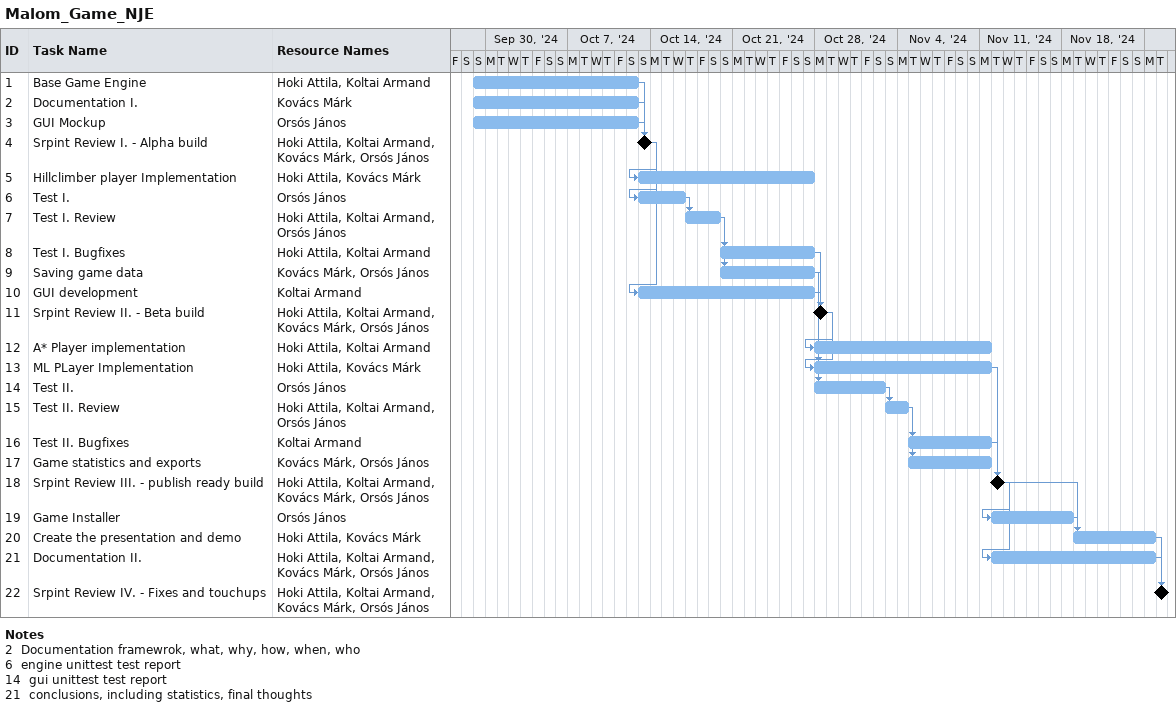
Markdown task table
Malom_Game_NJE

| ID | Task | Start | Finish | Predecessors | Resources |
|---|---|---|---|---|---|
| 1 | Base Game Engine | 2024-09-29 | 2024-10-12 |  | Hoki Attila, Koltai Armand |
| 2 | Documentation I. | 2024-09-29 | 2024-10-12 |  | Kovács Márk |
| 3 | GUI Mockup | 2024-09-29 | 2024-10-12 |  | Orsós János |
| 4 | Srpint Review I. - Alpha build (milestone) | 2024-10-13 | 2024-10-13 | 1, 2, 3 | Hoki Attila, Koltai Armand, Kovács Márk, Orsós János |
| 5 | Hillclimber player Implementation | 2024-10-13 | 2024-10-27 | 4 | Hoki Attila, Kovács Márk |
| 6 | Test I. | 2024-10-13 | 2024-10-16 | 4 | Orsós János |
| 7 | Test I. Review | 2024-10-17 | 2024-10-19 | 6 | Hoki Attila, Koltai Armand, Orsós János |
| 8 | Test I. Bugfixes | 2024-10-20 | 2024-10-27 | 7 | Hoki Attila, Koltai Armand |
| 9 | Saving game data | 2024-10-20 | 2024-10-27 | 7 | Kovács Márk, Orsós János |
| 10 | GUI development | 2024-10-13 | 2024-10-27 | 4 | Koltai Armand |
| 11 | Srpint Review II. - Beta build (milestone) | 2024-10-28 | 2024-10-28 | 8, 9, 10 | Hoki Attila, Koltai Armand, Kovács Márk, Orsós János |
| 12 | A* Player implementation | 2024-10-28 | 2024-11-11 | 11 | Hoki Attila, Koltai Armand |
| 13 | ML PLayer Implementation | 2024-10-28 | 2024-11-11 | 9, 11 | Hoki Attila, Kovács Márk |
| 14 | Test II. | 2024-10-28 | 2024-11-02 | 10 | Orsós János |
| 15 | Test II. Review | 2024-11-03 | 2024-11-04 | 14 | Hoki Attila, Koltai Armand, Orsós János |
| 16 | Test II. Bugfixes | 2024-11-05 | 2024-11-11 | 15 | Koltai Armand |
| 17 | Game statistics and exports | 2024-11-05 | 2024-11-11 | 15 | Kovács Márk, Orsós János |
| 18 | Srpint Review III. - publish ready build (milestone) | 2024-11-12 | 2024-11-12 | 13, 16 | Hoki Attila, Koltai Armand, Kovács Márk, Orsós János |
| 19 | Game Installer | 2024-11-12 | 2024-11-18 | 18 | Orsós János |
| 20 | Create the presentation and demo | 2024-11-19 | 2024-11-25 | 18, 19 | Hoki Attila, Kovács Márk |
| 21 | Documentation II. | 2024-11-12 | 2024-11-25 | 18 | Hoki Attila, Koltai Armand, Kovács Márk, Orsós János |
| 22 | Srpint Review IV. - Fixes and touchups (milestone) | 2024-11-26 | 2024-11-26 | 20, 21 | Hoki Attila, Koltai Armand, Kovács Márk, Orsós János |

Notes
- 2: Documentation framewrok, what, why, how, when, who
- 6: engine unittest test report
- 14: gui unittest test report
- 21: conclusions, including statistics, final thoughts
